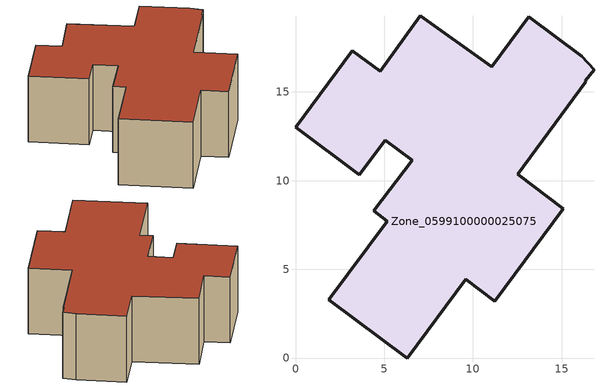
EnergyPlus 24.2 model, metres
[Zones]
Zone_0599100000025075
 floor ground (C_G): 16.82,16.25 16.33,15.62 16.37,15.58 12.52,10.37 15.1,8.43 11.22,3.21 9.59,4.43 6.31,0 1.88,3.3 5.18,7.72 4.4,8.29 6.57,11.16 5.07,12.29 3.6,10.32 0,13 3.21,17.32 4.77,16.16 7.02,19.29 11.07,16.43 13.15,19.23 16.13,17.02 z1.19
 wall outside (C_F): 3.6,10.32 5.07,12.29 6.57,11.16 4.4,8.29 5.18,7.72 1.88,3.3 6.31,0 9.59,4.43 11.22,3.21 15.1,8.43 12.52,10.37 16.37,15.58 16.33,15.62 16.82,16.25 16.13,17.02 13.15,19.23 11.07,16.43 7.02,19.29 4.77,16.16 3.21,17.32 0,13 3.6,10.32 z1.19:6.51
 roof outside (C_R): 16.33,15.62 16.82,16.25 16.13,17.02 13.15,19.23 11.07,16.43 7.02,19.29 4.77,16.16 3.21,17.32 0,13 3.6,10.32 5.07,12.29 6.57,11.16 4.4,8.29 5.18,7.72 1.88,3.3 6.31,0 9.59,4.43 11.22,3.21 15.1,8.43 12.52,10.37 16.37,15.58 z6.51
[BUILDING]
Pand.0599100000025075: North Axis=0; Terrain=City; Loads Convergence Tolerance Value=0.04; Temperature Convergence Tolerance Value=0.4; Solar Distribution=FullExterior; Maximum Number of Warmup Days=25; Minimum Number of Warmup Days=1
[Site:Location]
Rotterdam.The.Hague.AP_ZH_NLD Design_Conditions: Latitude=51.96; Longitude=4.45; Time Zone=1; Elevation=-4.5
[SITE:GROUNDTEMPERATURE:BUILDINGSURFACE]
18, 18, 18, 18, 18, 18, 18, 18, 18, 18, 18, 18
[MATERIAL] Thermal Absorptance=0.9; Solar Absorptance=0.7; Visible Absorptance=0.7
Name | Roughness | Thickness | Conductivity | Density | Specific Heat
G.D.1965 | MediumSmooth | 0.15 | 1 | 540 | 1210
F.D.1965 | Rough | 0.3 | 0.857143 | 1920 | 840
R.D.1965 | MediumRough | 0.2 | 0.08 | 1500 | 1000
[CONSTRUCTION]
C_G: G.D.1965
C_F: F.D.1965
C_R: R.D.1965
[ZONE]
Zone_0599100000025075: Type=1; Multiplier=1; Ceiling Height=Autocalculate; Volume=Autocalculate; Floor Area=autocalculate; Part of Total Floor Area=Yes
[ZONEINFILTRATION:DESIGNFLOWRATE]
Infil_Zone_0599100000025075: Zone or ZoneList or Space or SpaceList=Zone_0599100000025075; Schedule=AlwaysOn; Design Flow Rate Calculation Method=Flow/Area; Flow Rate per Floor Area=0.0042; Constant Term Coefficient=1; Temperature Term Coefficient=0; Velocity Term Coefficient=0; Velocity Squared Term Coefficient=0
[HVACTEMPLATE:ZONE:IDEALLOADSAIRSYSTEM]
Zone_0599100000025075: Maximum Heating Supply Air Temperature=50; Minimum Cooling Supply Air Temperature=13; Maximum Heating Supply Air Humidity Ratio=0.0156; Minimum Cooling Supply Air Humidity Ratio=0.0077; Heating Limit=NoLimit; Cooling Limit=NoLimit; Dehumidification Control Type=ConstantSensibleHeatRatio; Cooling Sensible Heat Ratio=0.7; Dehumidification Setpoint=60; Humidification Control Type=None; Humidification Setpoint=30; Outdoor Air Method=None; Outdoor Air Flow Rate per Person=0.00944; Outdoor Air Flow Rate per Zone Floor Area=0; Outdoor Air Flow Rate per Zone=0; Demand Controlled Ventilation Type=None; Outdoor Air Economizer Type=NoEconomizer; Heat Recovery Type=None; Sensible Heat Recovery Effectiveness=0.7; Latent Heat Recovery Effectiveness=0.65
[ZONECONTROL:THERMOSTAT]
ThermostatControl_Zone_0599100000025075: Zone or ZoneList=Zone_0599100000025075; Control Type Schedule=DualSetpointControlType; Control 1=Thermostat_Zone_0599100000025075; Temperature Difference Between Cutout And Setpoint=0
[THERMOSTATSETPOINT:DUALSETPOINT]
Thermostat_Zone_0599100000025075: Heating Setpoint Temperature Schedule=HeatingSetpoint_Zone_0599100000025075; Cooling Setpoint Temperature Schedule=CoolingSetpoint_Zone_0599100000025075
[SCHEDULE:COMPACT]
HeatingSetpoint_Zone_0599100000025075: Through: 12/31, For: AllDays, Until: 24:00, 21
CoolingSetpoint_Zone_0599100000025075: Through: 12/31, For: AllDays, Until: 24:00, 24
DualSetpointControlType: Through: 12/31, For: AllDays, Until: 24:00, 4
AlwaysOn: Through: 12/31, For: AllDays, Until: 24:00, 1
